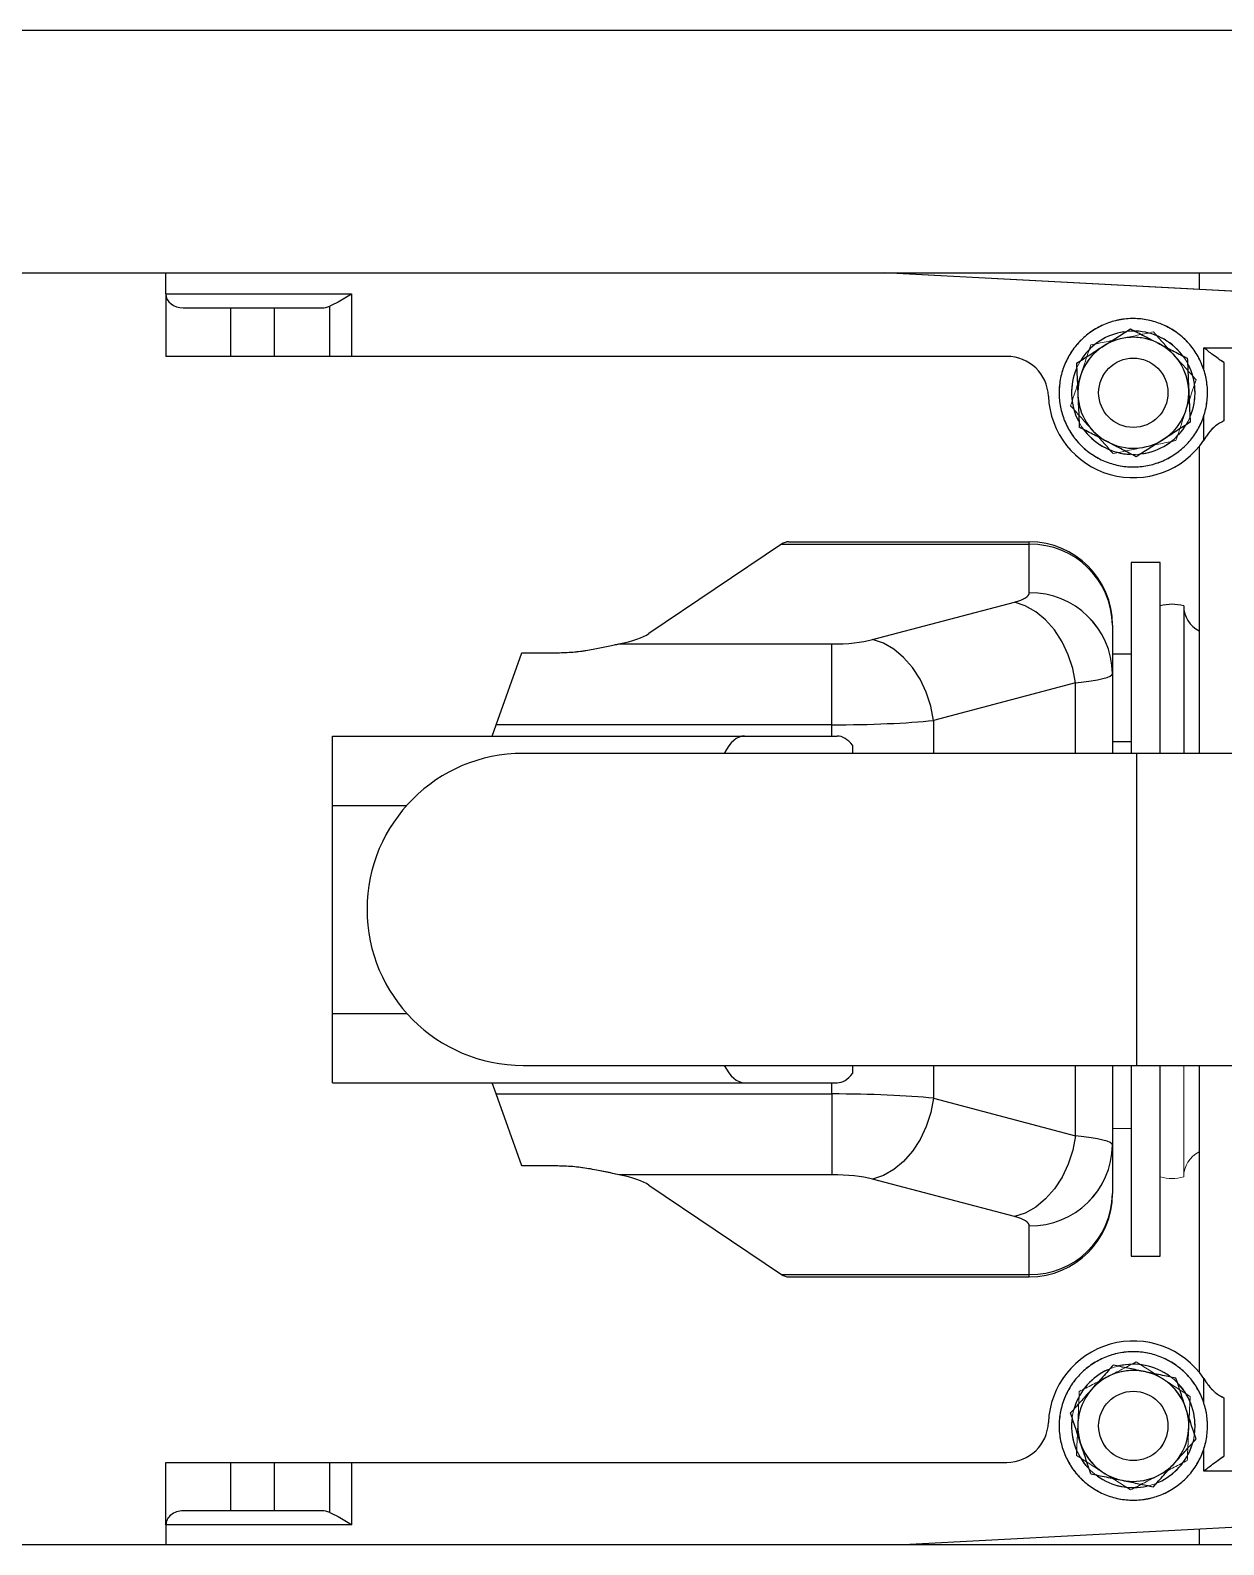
# Model space of a CAD drawing. Header units: inches. Extents: x -1851 to 6314, y -1304 to 4687.
# Drawn here: x 1300.1 to 1307.98, y 2221.32 to 2231.32 of the extents above; entities that cross this region are included whole.
import ezdxf

# ---------------------------------------------------------------- set-up
doc = ezdxf.new("R2010")
doc.units = ezdxf.units.IN
doc.header["$MEASUREMENT"] = 0
doc.layers.add('E-ARRY-TABL', color=9, linetype='Continuous')

# ---------------------------------------------------------------- blocks, each defined once
blk = doc.blocks.new('2.2.1_8 Mid Plan View')
at = {"color": 7, "linetype": 'Continuous', "lineweight": 15}
for p, q in [((-0.30061, -3.73684), (-0.30061, 2.68042)), ((0.30109, 2.68042), (0.30109, -3.73684)), ((0.41592, 2.56559), (0.41592, -3.62201)), ((-0.28572, -0.59238), (-0.30061, -0.87641)), ((0.28572, -0.59238), (0.30109, -0.88558)), ((-0.26575, -0.7344), (-0.26575, -0.60279)), ((0.26575, -0.60279), (0.26575, -0.7344)), ((-0.07382, -0.62663), (-0.07382, -0.76607)), ((0.07382, -0.76607), (0.07382, -0.62663)), ((-0.25867, -0.72494), (-0.23108, -0.72494)), ((0.23108, -0.72494), (0.25867, -0.72494)), ((-0.30061, -0.73654), (-0.29328, -0.73654)), ((-0.2235, -0.73339), (-0.22193, -0.7344)), ((-0.21905, -0.73654), (-0.07382, -0.73654)), ((0.07382, -0.73654), (0.21905, -0.73654)), ((0.22193, -0.7344), (0.2235, -0.73339)), ((0.29328, -0.73654), (0.30109, -0.73654)), ((-0.12655, -0.74387), (-0.07382, -0.74387)), ((-0.07382, -0.75496), (-0.16416, -0.75496)), ((-0.16416, -0.75496), (-0.16416, -0.76871)), ((0.16416, -0.75496), (0.07382, -0.75496)), ((0.16416, -0.76871), (0.16416, -0.75496)), ((-0.07382, -0.76607), (-0.07382, -1.05642)), ((0.07382, -1.05642), (0.07382, -0.76607)), ((-0.16416, -0.76871), (-0.07382, -0.76871)), ((-0.10375, -0.76871), (-0.10375, -0.77755)), ((0.07382, -0.76871), (0.16416, -0.76871)), ((-0.13451, -0.77755), (-0.11152, -0.77755)), ((-0.11152, -0.77755), (-0.07382, -0.77755)), ((0.07382, -0.77755), (0.11152, -0.77755)), ((0.11152, -0.77755), (0.13451, -0.77755)), ((-0.10713, -0.79512), (-0.08939, -0.86225)), ((0.08939, -0.86225), (0.10713, -0.79512)), ((-0.17388, -0.93077), (-0.17388, -0.81692)), ((-0.17274, -0.81692), (-0.17388, -0.81692)), ((-0.17274, -0.9342), (-0.17274, -0.81692)), ((-0.14975, -0.81692), (-0.17274, -0.81692)), ((-0.12762, -0.89107), (-0.14536, -0.82395)), ((0.14536, -0.82395), (0.12762, -0.89107)), ((0.17274, -0.81692), (0.14975, -0.81692)), ((0.17274, -0.9342), (0.17274, -0.81692)), ((0.17388, -0.81692), (0.17274, -0.81692)), ((0.17388, -0.93077), (0.17388, -0.81692)), ((-0.26164, -0.82753), (-0.26164, -1.13761)), ((0.26164, -1.13761), (0.26164, -0.82753)), ((-0.07762, -0.90058), (-0.07382, -0.90058)), ((0.07382, -0.90058), (0.07762, -0.90058)), ((-0.08202, -0.95162), (-0.08202, -0.90787)), ((0.08202, -0.95162), (0.08202, -0.90787)), ((-0.12556, -1.01105), (-0.12556, -0.91029)), ((-0.08733, -0.91029), (-0.12556, -0.91029)), ((-0.08733, -0.91029), (-0.08733, -1.06915)), ((0.08733, -1.06915), (0.08733, -0.91029)), ((0.08733, -0.91029), (0.12556, -0.91029)), ((0.12556, -0.91029), (0.12556, -1.01105)), ((-0.17274, -0.9342), (-0.13046, -0.99686)), ((0.13046, -0.99686), (0.17274, -0.9342)), ((-0.08202, -1.14664), (-0.08202, -0.95162)), ((0.08202, -1.14664), (0.08202, -0.95162)), ((-0.12142, -1.05699), (-0.12142, -1.04001)), ((0.12142, -1.04001), (0.12142, -1.05699)), ((-0.08733, -1.06915), (-0.12142, -1.05699)), ((0.12142, -1.05699), (0.08733, -1.06915)), ((-0.08202, -1.07104), (-0.08733, -1.06915)), ((0.08733, -1.06915), (0.08202, -1.07104)), ((-0.29117, -1.22538), (-0.29117, -1.13761)), ((-0.29117, -1.13761), (-0.26164, -1.13761)), ((-0.26164, -1.13761), (-0.26164, -1.14785)), ((0.26164, -1.13761), (0.29117, -1.13761)), ((0.26164, -1.14785), (0.26164, -1.13761)), ((0.29117, -1.13761), (0.29117, -1.22538)), ((-0.26164, -1.14785), (-0.28532, -1.14785)), ((-0.28461, -1.17412), (-0.28461, -1.15156)), ((-0.26164, -1.14785), (-0.26164, -1.17412)), ((-0.04921, -1.14664), (-0.08202, -1.14664)), ((0.04921, -1.14664), (-0.04921, -1.14664)), ((0.08202, -1.14664), (0.04921, -1.14664)), ((0.28532, -1.14785), (0.26164, -1.14785)), ((0.26164, -1.17412), (0.26164, -1.14785)), ((0.28461, -1.15156), (0.28461, -1.17412)), ((-0.28461, -1.17412), (-0.26164, -1.17412)), ((-0.28461, -1.19462), (-0.28461, -1.17412)), ((-0.26164, -1.17412), (-0.26164, -1.19462)), ((0.26164, -1.17412), (0.28461, -1.17412)), ((0.26164, -1.19462), (0.26164, -1.17412)), ((0.28461, -1.17412), (0.28461, -1.19462)), ((-0.26164, -1.19462), (-0.28461, -1.19462)), ((-0.28461, -1.21718), (-0.28461, -1.19462)), ((-0.26164, -1.19462), (-0.26164, -1.22538)), ((0.28461, -1.19462), (0.26164, -1.19462)), ((0.26164, -1.22538), (0.26164, -1.19462)), ((0.28461, -1.19462), (0.28461, -1.21718)), ((-0.29117, -1.22538), (-0.30061, -1.22538)), ((-0.29117, -1.22538), (-0.26164, -1.22538)), ((0.29117, -1.22538), (0.26164, -1.22538)), ((0.29117, -1.22538), (0.30109, -1.22538))]:
    blk.add_line(p, q, dxfattribs=at)
at = {"color": 8, "linetype": 'Continuous', "lineweight": 15}
for p, q in [((-0.2555, -0.7344), (-0.26575, -0.7344)), ((-0.22193, -0.7344), (-0.23334, -0.7344)), ((0.23334, -0.7344), (0.22193, -0.7344)), ((0.26575, -0.7344), (0.2555, -0.7344)), ((0.07382, -0.76607), (-0.07382, -0.76607)), ((-0.07382, -0.79512), (-0.10713, -0.79512)), ((0.10713, -0.79512), (0.07382, -0.79512)), ((-0.08939, -0.86225), (-0.07382, -0.86225)), ((0.07382, -0.86225), (0.08939, -0.86225)), ((-0.08202, -0.91029), (-0.08733, -0.91029)), ((0.08733, -0.91029), (0.08202, -0.91029)), ((-0.04921, -1.14664), (-0.04921, -1.11144)), ((0.04921, -1.14664), (0.04921, -1.11144))]:
    blk.add_line(p, q, dxfattribs=at)
at = {"color": 7, "linetype": 'Continuous', "lineweight": 15, "flags": 128}
for points in [[(-0.10713, -0.79512), (-0.11391, -0.7964), (-0.12048, -0.79852), (-0.12664, -0.80144), (-0.1322, -0.80504), (-0.13698, -0.80923), (-0.14085, -0.81388), (-0.14367, -0.81883), (-0.14536, -0.82395)], [(0.10713, -0.79512), (0.11391, -0.7964), (0.12048, -0.79852), (0.12664, -0.80144), (0.1322, -0.80504), (0.13698, -0.80923), (0.14085, -0.81388), (0.14367, -0.81883), (0.14536, -0.82395)], [(-0.08939, -0.86225), (-0.09617, -0.86352), (-0.10274, -0.86565), (-0.1089, -0.86856), (-0.11446, -0.87217), (-0.11924, -0.87636), (-0.1231, -0.881), (-0.12592, -0.88596), (-0.12762, -0.89107)], [(0.08939, -0.86225), (0.09617, -0.86352), (0.10274, -0.86565), (0.1089, -0.86856), (0.11446, -0.87217), (0.11924, -0.87636), (0.1231, -0.881), (0.12592, -0.88596), (0.12762, -0.89107)]]:
    blk.add_lwpolyline(points, dxfattribs=at)
at = {"color": 7, "linetype": 'Continuous', "lineweight": 15}
for centre in [(-0.24442, -0.76771), (0.24442, -0.76771)]:
    blk.add_circle(centre, 0.0164, dxfattribs=at)
for centre, radius, start, end in [((-0.24442, -0.76771), 0.0351, 120.68288, 131.93288), ((-0.24442, -0.76771), 0.0351, 109.43288, 120.68288), ((-0.24442, -0.76771), 0.0351, 98.18288, 109.43288), ((-0.24442, -0.76771), 0.0351, 86.93288, 98.18288), ((-0.24442, -0.76771), 0.04019, 272.35528, 55.98004), ((-0.24442, -0.76771), 0.0351, 75.68288, 86.93288), ((-0.24442, -0.76771), 0.0351, 64.43288, 75.68288), ((-0.24442, -0.76771), 0.0351, 53.18288, 64.43288), ((-0.12655, -0.73075), 0.01312, 270, 333.81634), ((0.24442, -0.76771), 0.04019, 124.01996, 267.64472), ((0.24442, -0.76771), 0.0351, 113.90506, 125.15506), ((0.24442, -0.76771), 0.0351, 102.65506, 113.90506), ((0.24442, -0.76771), 0.0351, 91.40506, 102.65506), ((0.24442, -0.76771), 0.0351, 80.15506, 91.40506), ((0.24442, -0.76771), 0.0351, 68.90506, 80.15506), ((0.24442, -0.76771), 0.0351, 57.65506, 68.90506), ((-0.24442, -0.76771), 0.0292, 128.30288, 177.95703), ((-0.24442, -0.76771), 0.0351, 131.93288, 143.18288), ((-0.24442, -0.76771), 0.02625, 92.55788, 152.55788), ((-0.24442, -0.76771), 0.0292, 92.55788, 116.79583), ((-0.24442, -0.76771), 0.0292, 67.40745, 92.55788), ((-0.24442, -0.76771), 0.02625, 32.55788, 92.55788), ((-0.24442, -0.76771), 0.0292, 8.73124, 56.20839), ((-0.24442, -0.76771), 0.0351, 41.93288, 53.18288), ((-0.24442, -0.76771), 0.0351, 30.68288, 41.93288), ((-0.10766, -0.74942), 0.01968, 163.6403, 196.3597), ((0.24442, -0.76771), 0.0351, 136.40506, 147.65506), ((0.24442, -0.76771), 0.02625, 108.28006, 168.28006), ((0.24442, -0.76771), 0.0351, 125.15506, 136.40506), ((0.24442, -0.76771), 0.0292, 108.28006, 132.51802), ((0.24442, -0.76771), 0.0292, 83.12964, 108.28006), ((0.24442, -0.76771), 0.02625, 48.28006, 108.28006), ((0.24442, -0.76771), 0.0292, 24.45342, 71.93058), ((0.24442, -0.76771), 0.0351, 46.40506, 57.65506), ((0.24442, -0.76771), 0.0351, 35.15506, 46.40506), ((-0.24442, -0.76771), 0.0351, 143.18288, 154.43288), ((-0.24442, -0.76771), 0.0351, 19.43288, 30.68288), ((0.24442, -0.76771), 0.0351, 147.65506, 158.90506), ((0.24442, -0.76771), 0.0292, 144.02506, 193.67922), ((0.24442, -0.76771), 0.02625, 348.28006, 48.28006), ((0.24442, -0.76771), 0.0351, 23.90506, 35.15506), ((-0.24442, -0.76771), 0.0351, 165.68288, 176.93288), ((-0.24442, -0.76771), 0.0351, 154.43288, 165.68288), ((-0.24442, -0.76771), 0.02625, 152.55788, 212.55788), ((-0.24442, -0.76771), 0.02625, 332.55788, 32.55788), ((-0.24442, -0.76771), 0.0351, 8.18288, 19.43288), ((0.24442, -0.76771), 0.0351, 158.90506, 170.15506), ((0.24442, -0.76771), 0.0351, 12.65506, 23.90506), ((-0.24442, -0.76771), 0.0351, 176.93288, 188.18288), ((-0.24442, -0.76771), 0.0351, 356.93288, 8.18288), ((0.24442, -0.76771), 0.0351, 170.15506, 181.40506), ((0.24442, -0.76771), 0.02625, 168.28006, 228.28006), ((0.24442, -0.76771), 0.0292, 324.37687, 12.67514), ((0.24442, -0.76771), 0.0351, 1.40506, 12.65506), ((-0.24442, -0.76771), 0.0351, 188.18288, 199.43288), ((-0.24442, -0.76771), 0.0292, 188.9922, 236.0844), ((-0.24442, -0.76771), 0.0292, 308.65468, 356.95295), ((-0.24442, -0.76771), 0.0351, 345.68288, 356.93288), ((0.24442, -0.76771), 0.0351, 181.40506, 192.65506), ((0.24442, -0.76771), 0.02625, 288.28006, 348.28006), ((0.24442, -0.76771), 0.0351, 338.90506, 350.15506), ((0.24442, -0.76771), 0.0351, 350.15506, 1.40506), ((-0.24442, -0.76771), 0.0351, 199.43288, 210.68288), ((-0.24442, -0.76771), 0.02625, 272.55788, 332.55788), ((-0.24442, -0.76771), 0.0351, 334.43288, 345.68288), ((-0.13451, -0.81692), 0.03937, 90, 180), ((-0.13391, -0.81638), 0.03884, 90.88733, 180.79366), ((-0.11092, -0.81638), 0.03884, 90.88733, 180.79366), ((0.11092, -0.81638), 0.03884, 359.20634, 89.11267), ((0.13391, -0.81638), 0.03884, 359.20634, 89.11267), ((0.13451, -0.81692), 0.03937, 0, 90), ((0.24442, -0.76771), 0.0351, 192.65506, 203.90506), ((0.24442, -0.76771), 0.0292, 204.71439, 251.80658), ((0.24442, -0.76771), 0.0351, 327.65506, 338.90506), ((-0.24442, -0.76771), 0.0351, 210.68288, 221.93288), ((-0.24442, -0.76771), 0.02625, 212.55788, 272.55788), ((-0.24442, -0.76771), 0.0351, 323.18288, 334.43288), ((0.24442, -0.76771), 0.0351, 203.90506, 215.15506), ((0.24442, -0.76771), 0.0351, 215.15506, 226.40506), ((0.24442, -0.76771), 0.02625, 228.28006, 288.28006), ((0.24442, -0.76771), 0.0351, 316.40506, 327.65506), ((-0.24442, -0.76771), 0.0351, 221.93288, 233.18288), ((-0.24442, -0.76771), 0.0292, 246.87351, 297.22169), ((-0.24442, -0.76771), 0.0351, 300.68288, 311.93288), ((-0.24442, -0.76771), 0.0351, 311.93288, 323.18288), ((0.24442, -0.76771), 0.0351, 226.40506, 237.65506), ((0.24442, -0.76771), 0.0292, 262.59569, 312.94388), ((0.24442, -0.76771), 0.0351, 305.15506, 316.40506), ((-0.24442, -0.76771), 0.0351, 233.18288, 244.43288), ((-0.24442, -0.76771), 0.0351, 244.43288, 255.68288), ((-0.24442, -0.76771), 0.0351, 255.68288, 266.93288), ((-0.24442, -0.76771), 0.0351, 266.93288, 278.18288), ((-0.24442, -0.76771), 0.0351, 278.18288, 289.43288), ((-0.24442, -0.76771), 0.0351, 289.43288, 300.68288), ((0.24442, -0.76771), 0.0351, 237.65506, 248.90506), ((0.24442, -0.76771), 0.0351, 248.90506, 260.15506), ((0.24442, -0.76771), 0.0351, 260.15506, 271.40506), ((0.24442, -0.76771), 0.0351, 271.40506, 282.65506), ((0.24442, -0.76771), 0.0351, 282.65506, 293.90506), ((0.24442, -0.76771), 0.0351, 293.90506, 305.15506), ((-0.24196, -0.82753), 0.01968, 92.35528, 180), ((0.24196, -0.82753), 0.01968, 0, 87.64472), ((0, -1.05642), 0.07382, 180, 0)]:
    blk.add_arc(centre, radius, start, end, dxfattribs=at)
for centre, major_axis, ratio, start_param, end_param in [((-0.11152, -0.84317), (0, 0.06562), 0.09834, 5.533966, 6.283185), ((0.11152, -0.84317), (0, 0.06562), 0.09834, 0, 0.749219), ((-0.14975, -0.84317), (0, 0.02625), 0.24585, 5.533966, 6.283185), ((0.14975, -0.84317), (0, 0.02625), 0.24585, 0, 0.749219), ((-0.09378, -0.91029), (0, 0.06562), 0.09834, 4.712389, 5.533966), ((0.09378, -0.91029), (0, 0.06562), 0.09834, 0.749219, 1.570796), ((-0.13201, -0.91029), (0, 0.02625), 0.24585, 4.712389, 5.533966), ((0.13201, -0.91029), (0, 0.02625), 0.24585, 0.749219, 1.570796), ((-0.04921, -0.90787), (0.03281, 0), 0.444444, 2.617994, 3.141593), ((0.04921, -0.90787), (0.03281, 0), 0.444444, 0, 0.523599), ((-0.13451, -0.93077), (0.03937, 0), 0.364309, 3.141593, 3.382662), ((0.13451, -0.93077), (0.03937, 0), 0.364309, 6.042116, 6.283185), ((-0.04921, -0.95162), (0.03281, 0), 0.444444, 3.141593, 3.864327), ((0.04921, -0.95162), (0.03281, 0), 0.444444, 5.560451, 6.283185), ((-0.13432, -1.04001), (0, 0.04593), 0.24585, 5.394785, 5.93382), ((0.13432, -1.04001), (0, 0.04593), 0.24585, 0.349365, 0.8884), ((-0.29117, -1.15156), (0, 0.0082), 0.8, 4.712389, 5.181588), ((0.29117, -1.15156), (0, 0.0082), 0.8, 1.101597, 1.570796), ((-0.29117, -1.21718), (0, 0.0082), 0.8, 3.141593, 4.712389), ((0.29117, -1.21718), (0, 0.0082), 0.8, 1.570796, 3.141593)]:
    blk.add_ellipse(centre, major_axis=major_axis, ratio=ratio, start_param=start_param, end_param=end_param, dxfattribs=at)
for points, knots in [([(-0.25867, -0.72494), (-0.25992, -0.72668), (-0.2621, -0.72972), (-0.26465, -0.73299), (-0.26574, -0.73438), (-0.26575, -0.7344)], [0, 0, 0, 0, 0.567676, 0.996223, 1, 1, 1, 1]), ([(-0.23108, -0.72494), (-0.23037, -0.72623), (-0.22896, -0.72881), (-0.22608, -0.7317), (-0.22411, -0.73299), (-0.2235, -0.73339)], [0, 0, 0, 0, 0.40927, 0.81718, 1, 1, 1, 1]), ([(0.2235, -0.73339), (0.22497, -0.73233), (0.22791, -0.73019), (0.23011, -0.72691), (0.23093, -0.72523), (0.23108, -0.72494)], [0, 0, 0, 0, 0.451634, 0.905839, 1, 1, 1, 1]), ([(0.26575, -0.7344), (0.26574, -0.73438), (0.26465, -0.73299), (0.2621, -0.72972), (0.25992, -0.72668), (0.25867, -0.72494)], [0, 0, 0, 0, 0.003777, 0.432324, 1, 1, 1, 1]), ([(-0.26771, -0.75561), (-0.26755, -0.75529), (-0.26629, -0.75288), (-0.26393, -0.74833), (-0.2618, -0.74423), (-0.26073, -0.74216)], [0, 0, 0, 0, 0.070086, 0.530782, 1, 1, 1, 1]), ([(-0.26073, -0.74216), (-0.25946, -0.74211), (-0.25452, -0.74189), (-0.2494, -0.74166), (-0.24559, -0.74149)], [0, 0, 0, 0, 0.257551, 1, 1, 1, 1]), ([(-0.24559, -0.74149), (-0.24421, -0.74143), (-0.23909, -0.7412), (-0.2341, -0.74097), (-0.23045, -0.74081)], [0, 0, 0, 0, 0.268634, 1, 1, 1, 1]), ([(-0.23045, -0.74081), (-0.22913, -0.74289), (-0.22646, -0.74707), (-0.22369, -0.7514), (-0.2223, -0.75358)], [0, 0, 0, 0, 0.495458, 1, 1, 1, 1]), ([(0.23619, -0.74279), (0.23488, -0.74322), (0.23001, -0.74483), (0.22527, -0.74639), (0.2218, -0.74754)], [0, 0, 0, 0, 0.268634, 1, 1, 1, 1]), ([(0.25058, -0.73803), (0.24937, -0.73843), (0.24468, -0.73998), (0.23981, -0.74159), (0.23619, -0.74279)], [0, 0, 0, 0, 0.257551, 1, 1, 1, 1]), ([(0.26189, -0.74812), (0.26162, -0.74788), (0.25959, -0.74607), (0.25576, -0.74266), (0.25231, -0.73958), (0.25058, -0.73803)], [0, 0, 0, 0, 0.070086, 0.530782, 1, 1, 1, 1]), ([(0.2218, -0.74754), (0.2213, -0.74995), (0.22029, -0.75481), (0.21925, -0.75984), (0.21872, -0.76238)], [0, 0, 0, 0, 0.495458, 1, 1, 1, 1]), ([(0.2732, -0.7582), (0.27136, -0.75656), (0.26765, -0.75326), (0.26382, -0.74984), (0.26189, -0.74812)], [0, 0, 0, 0, 0.495458, 1, 1, 1, 1]), ([(-0.2747, -0.76906), (-0.27356, -0.76688), (-0.27127, -0.76247), (-0.26891, -0.75791), (-0.26771, -0.75561)], [0, 0, 0, 0, 0.495458, 1, 1, 1, 1]), ([(-0.2223, -0.75358), (-0.2221, -0.75389), (-0.22064, -0.75618), (-0.21788, -0.7605), (-0.2154, -0.76439), (-0.21414, -0.76636)], [0, 0, 0, 0, 0.070086, 0.530782, 1, 1, 1, 1]), ([(0.27012, -0.77304), (0.27019, -0.77269), (0.27074, -0.77002), (0.27179, -0.765), (0.27272, -0.76048), (0.2732, -0.7582)], [0, 0, 0, 0, 0.070086, 0.530782, 1, 1, 1, 1]), ([(-0.21414, -0.76636), (-0.21528, -0.76854), (-0.21757, -0.77295), (-0.21993, -0.7775), (-0.22113, -0.7798)], [0, 0, 0, 0, 0.495458, 1, 1, 1, 1]), ([(0.21872, -0.76238), (0.21865, -0.76273), (0.2181, -0.76539), (0.21705, -0.77041), (0.21612, -0.77493), (0.21564, -0.77721)], [0, 0, 0, 0, 0.070086, 0.530782, 1, 1, 1, 1]), ([(-0.26654, -0.78183), (-0.26673, -0.78153), (-0.2682, -0.77924), (-0.27096, -0.77491), (-0.27344, -0.77102), (-0.2747, -0.76906)], [0, 0, 0, 0, 0.070086, 0.530782, 1, 1, 1, 1]), ([(0.26704, -0.78788), (0.26754, -0.78547), (0.26855, -0.7806), (0.26959, -0.77558), (0.27012, -0.77304)], [0, 0, 0, 0, 0.495458, 1, 1, 1, 1]), ([(-0.22113, -0.7798), (-0.22129, -0.78012), (-0.22255, -0.78254), (-0.22491, -0.78709), (-0.22704, -0.79118), (-0.22811, -0.79325)], [0, 0, 0, 0, 0.070086, 0.530782, 1, 1, 1, 1]), ([(0.21564, -0.77721), (0.21748, -0.77885), (0.22119, -0.78216), (0.22502, -0.78557), (0.22695, -0.7873)], [0, 0, 0, 0, 0.495458, 1, 1, 1, 1]), ([(-0.25839, -0.7946), (-0.25971, -0.79253), (-0.26238, -0.78834), (-0.26515, -0.78402), (-0.26654, -0.78183)], [0, 0, 0, 0, 0.495458, 1, 1, 1, 1]), ([(0.22695, -0.7873), (0.22722, -0.78754), (0.22925, -0.78935), (0.23308, -0.79276), (0.23653, -0.79583), (0.23826, -0.79738)], [0, 0, 0, 0, 0.070086, 0.530782, 1, 1, 1, 1]), ([(0.26704, -0.78788), (0.26583, -0.78828), (0.26114, -0.78983), (0.25627, -0.79143), (0.25265, -0.79263)], [0, 0, 0, 0, 0.257551, 1, 1, 1, 1]), ([(-0.25839, -0.7946), (-0.25712, -0.79455), (-0.25218, -0.79433), (-0.24705, -0.7941), (-0.24325, -0.79393)], [0, 0, 0, 0, 0.257551, 1, 1, 1, 1]), ([(-0.24325, -0.79393), (-0.24187, -0.79387), (-0.23675, -0.79364), (-0.23176, -0.79342), (-0.22811, -0.79325)], [0, 0, 0, 0, 0.268634, 1, 1, 1, 1]), ([(0.25265, -0.79263), (0.25134, -0.79306), (0.24647, -0.79467), (0.24173, -0.79624), (0.23826, -0.79738)], [0, 0, 0, 0, 0.268634, 1, 1, 1, 1]), ([(-0.12142, -1.04001), (-0.12149, -1.03763), (-0.12161, -1.03279), (-0.12257, -1.0258), (-0.12382, -1.01917), (-0.12489, -1.01434), (-0.12542, -1.01175), (-0.12556, -1.01105)], [0, 0, 0, 0, 0.225619, 0.458408, 0.683808, 0.914596, 1, 1, 1, 1]), ([(0.12556, -1.01105), (0.12512, -1.01311), (0.12424, -1.01728), (0.12279, -1.02436), (0.12171, -1.03197), (0.12142, -1.03728), (0.12142, -1.03998), (0.12142, -1.04001)], [0, 0, 0, 0, 0.245342, 0.49764, 0.743058, 0.997175, 1, 1, 1, 1]), ([(-0.29117, -1.13761), (-0.29116, -1.13762), (-0.28984, -1.13971), (-0.2875, -1.14331), (-0.28595, -1.14654), (-0.28532, -1.14785)], [0, 0, 0, 0, 0.003713, 0.594805, 1, 1, 1, 1]), ([(0.28532, -1.14785), (0.28595, -1.14654), (0.2875, -1.14331), (0.28984, -1.13971), (0.29116, -1.13762), (0.29117, -1.13761)], [0, 0, 0, 0, 0.405195, 0.996287, 1, 1, 1, 1])]:
    blk.add_open_spline(points, degree=3, knots=knots, dxfattribs=at)

msp = doc.modelspace()

# ---------------------------------------------------------------- linework, layer by layer
at = {"layer": 'E-ARRY-TABL'}
for p, q in [((1267.55665, 2231.3213), (1353.89208, 2231.3213)), ((1265.95445, 2229.71911), (1355.49428, 2229.71911)), ((1300.99675, 2229.58071), (1300.99675, 2229.71911)), ((1309.82899, 2229.50471), (1305.73793, 2229.71911)), ((1307.81753, 2229.71911), (1307.81753, 2229.61012)), ((1300.99675, 2229.58071), (1300.99675, 2229.16872)), ((1300.99675, 2229.58071), (1302.22147, 2229.58071)), ((1301.1112, 2229.48916), (1301.42598, 2229.48916)), ((1301.42598, 2229.16872), (1301.42598, 2229.48916)), ((1301.42598, 2229.48916), (1301.71195, 2229.48916)), ((1301.71195, 2229.48916), (1301.71195, 2229.16872)), ((1301.71195, 2229.48916), (1302.02674, 2229.48916)), ((1302.07848, 2229.16872), (1302.07848, 2229.49905)), ((1302.22147, 2229.58071), (1302.22147, 2229.16872)), ((1307.84743, 2229.22594), (1309.68376, 2229.22594)), ((1307.84743, 2229.08295), (1307.84743, 2229.22594)), ((1301.42598, 2229.16872), (1300.99675, 2229.16872)), ((1301.71195, 2229.16872), (1301.42598, 2229.16872)), ((1302.07848, 2229.16872), (1301.71195, 2229.16872)), ((1302.22147, 2229.16872), (1302.07848, 2229.16872)), ((1306.54792, 2229.16872), (1302.22147, 2229.16872)), ((1307.97937, 2229.12723), (1307.97937, 2228.74219)), ((1307.84743, 2228.61465), (1307.84743, 2228.77383)), ((1307.86145, 2228.63648), (1307.84743, 2228.61465)), ((1307.81753, 2228.57436), (1307.81753, 2226.54798)), ((1305.05965, 2227.9283), (1304.18532, 2227.33827)), ((1305.05965, 2227.9283), (1306.69599, 2227.9283)), ((1305.10742, 2227.94418), (1306.69599, 2227.94418)), ((1306.69599, 2227.9283), (1306.69599, 2227.94418)), ((1306.69599, 2227.60751), (1306.69599, 2227.9283)), ((1307.36868, 2227.80859), (1307.36868, 2226.54798)), ((1307.56049, 2227.80859), (1307.36868, 2227.80859)), ((1307.56049, 2226.54798), (1307.56049, 2227.80859)), ((1305.66134, 2227.29864), (1306.59793, 2227.54619)), ((1307.71522, 2227.52075), (1307.71522, 2227.35327)), ((1307.24531, 2227.39486), (1307.24531, 2227.07407)), ((1307.71522, 2227.35327), (1307.71522, 2226.54798)), ((1303.17661, 2226.73648), (1303.34627, 2227.21221)), ((1303.34627, 2227.21221), (1303.58315, 2227.21221)), ((1303.98733, 2227.26992), (1305.39319, 2227.26992)), ((1305.39319, 2226.73648), (1305.39319, 2227.26992)), ((1307.36868, 2227.2026), (1307.24531, 2227.2026)), ((1307.00015, 2227.01275), (1306.06357, 2226.7652)), ((1307.00015, 2226.54798), (1307.00015, 2227.01275)), ((1307.24531, 2227.07407), (1307.24531, 2226.54798)), ((1303.1502, 2226.66243), (1303.17661, 2226.73648)), ((1305.39319, 2226.73648), (1303.17661, 2226.73648)), ((1305.39319, 2226.66243), (1305.39319, 2226.73648)), ((1306.06357, 2226.7652), (1306.06357, 2226.54798)), ((1302.0954, 2226.20466), (1302.0954, 2226.66243)), ((1302.0954, 2226.66243), (1304.81659, 2226.66243)), ((1304.81659, 2226.66243), (1305.42695, 2226.66243)), ((1305.52868, 2226.6011), (1305.52868, 2226.54798)), ((1307.24531, 2226.62581), (1307.36868, 2226.62581)), ((1307.40553, 2226.54798), (1303.35427, 2226.54798)), ((1309.35106, 2226.54798), (1307.40553, 2226.54798)), ((1307.40553, 2224.48802), (1307.40553, 2226.54798)), ((1302.0954, 2224.83135), (1302.0954, 2226.20466)), ((1302.0954, 2226.20466), (1302.58656, 2226.20466)), ((1302.0954, 2224.37358), (1302.0954, 2224.83135)), ((1302.0954, 2224.83135), (1302.58656, 2224.83135)), ((1303.35427, 2224.48802), (1307.40553, 2224.48802)), ((1305.52868, 2224.48802), (1305.52868, 2224.43491)), ((1306.06357, 2224.48802), (1306.06357, 2224.27081)), ((1307.00015, 2224.02325), (1307.00015, 2224.48802)), ((1307.24531, 2224.48802), (1307.24531, 2223.96193)), ((1307.36868, 2224.48802), (1307.36868, 2223.22741)), ((1307.40553, 2224.48802), (1309.35106, 2224.48802)), ((1307.56049, 2223.22741), (1307.56049, 2224.48802)), ((1307.81753, 2224.48802), (1307.81753, 2222.46165)), ((1302.0954, 2224.37358), (1304.81659, 2224.37358)), ((1303.17661, 2224.29952), (1303.1502, 2224.37358)), ((1303.17661, 2224.29952), (1305.39319, 2224.29952)), ((1303.34627, 2223.82379), (1303.17661, 2224.29952)), ((1304.81659, 2224.37358), (1305.42695, 2224.37358)), ((1305.39319, 2224.29952), (1305.39319, 2224.37358)), ((1305.39319, 2224.29952), (1305.39319, 2223.76608)), ((1306.06357, 2224.27081), (1307.00015, 2224.02325)), ((1307.24531, 2223.96193), (1307.24531, 2223.64114)), ((1303.58315, 2223.82379), (1303.34627, 2223.82379)), ((1305.39319, 2223.76608), (1303.98733, 2223.76608)), ((1304.18532, 2223.69774), (1305.05965, 2223.10771)), ((1306.59793, 2223.48981), (1305.66134, 2223.73737)), ((1306.69599, 2223.10771), (1306.69599, 2223.42849)), ((1307.36868, 2223.22741), (1307.56049, 2223.22741)), ((1305.05965, 2223.10771), (1306.69599, 2223.10771)), ((1305.10742, 2223.09182), (1306.69599, 2223.09182)), ((1306.69599, 2223.09182), (1306.69599, 2223.10771)), ((1307.84743, 2222.42135), (1307.86145, 2222.39952)), ((1307.84743, 2222.26218), (1307.84743, 2222.42135)), ((1307.97937, 2222.29381), (1307.97937, 2221.90877)), ((1307.84743, 2221.81006), (1307.84743, 2221.95305)), ((1300.99675, 2221.45529), (1300.99675, 2221.86729)), ((1300.99675, 2221.86729), (1301.42598, 2221.86729)), ((1301.42598, 2221.54685), (1301.42598, 2221.86729)), ((1301.42598, 2221.86729), (1301.71195, 2221.86729)), ((1301.71195, 2221.86729), (1301.71195, 2221.54685)), ((1301.71195, 2221.86729), (1302.07848, 2221.86729)), ((1302.07848, 2221.53695), (1302.07848, 2221.86729)), ((1302.07848, 2221.86729), (1302.22147, 2221.86729)), ((1302.22147, 2221.86729), (1302.22147, 2221.45529)), ((1302.22147, 2221.86729), (1306.54792, 2221.86729)), ((1309.68376, 2221.81006), (1307.84743, 2221.81006)), ((1301.42598, 2221.54685), (1301.1112, 2221.54685)), ((1301.71195, 2221.54685), (1301.42598, 2221.54685)), ((1302.02674, 2221.54685), (1301.71195, 2221.54685)), ((1309.82899, 2221.5313), (1305.866, 2221.32361)), ((1302.22147, 2221.45529), (1300.99675, 2221.45529)), ((1300.99675, 2221.45529), (1300.99675, 2221.32361)), ((1307.81753, 2221.42588), (1307.81753, 2221.32361)), ((1355.49428, 2221.32361), (1265.95445, 2221.32361))]:
    msp.add_line(p, q, dxfattribs=at)
for points in [[(1307.00015, 2227.01275), (1306.98234, 2227.10738), (1306.95266, 2227.19908), (1306.91203, 2227.28503), (1306.8617, 2227.36258), (1306.80323, 2227.42933), (1306.73842, 2227.48321), (1306.66928, 2227.52257), (1306.59793, 2227.54619)], [(1306.06357, 2226.7652), (1306.04576, 2226.85982), (1306.01608, 2226.95153), (1305.97545, 2227.03748), (1305.92512, 2227.11503), (1305.86665, 2227.18177), (1305.80184, 2227.23566), (1305.73269, 2227.27502), (1305.66134, 2227.29864)], [(1306.06357, 2224.27081), (1306.04576, 2224.17618), (1306.01608, 2224.08447), (1305.97545, 2223.99852), (1305.92512, 2223.92098), (1305.86665, 2223.85423), (1305.80184, 2223.80035), (1305.73269, 2223.76099), (1305.66134, 2223.73737)], [(1307.00015, 2224.02325), (1306.98234, 2223.92863), (1306.95266, 2223.83692), (1306.91203, 2223.75097), (1306.8617, 2223.67342), (1306.80323, 2223.60668), (1306.73842, 2223.55279), (1306.66928, 2223.51343), (1306.59793, 2223.48981)]]:
    msp.add_lwpolyline(points, dxfattribs=at)
for centre in [(1307.38265, 2228.92839), (1307.38265, 2222.10762)]:
    msp.add_circle(centre, 0.22889, dxfattribs=at)
for centre, radius, start, end in [((1307.38265, 2228.92839), 0.48981, 109.432875, 120.682875), ((1307.38265, 2228.92839), 0.48981, 98.182875, 109.432875), ((1307.38265, 2228.92839), 0.48981, 86.932875, 98.182875), ((1307.38265, 2228.92839), 0.48981, 75.682875, 86.932875), ((1307.38265, 2228.92839), 0.48981, 64.432875, 75.682875), ((1307.38265, 2228.92839), 0.48981, 131.932875, 143.182875), ((1307.38265, 2228.92839), 0.40742, 98.992204, 146.0844), ((1307.38265, 2228.92839), 0.48981, 120.682875, 131.932875), ((1307.38265, 2228.92839), 0.36622, 62.557875, 122.557875), ((1307.38265, 2228.92839), 0.40742, 38.302878, 87.957031), ((1307.38265, 2228.92839), 0.48981, 53.182875, 64.432875), ((1307.38265, 2228.92839), 0.48981, 41.932875, 53.182875), ((1307.38265, 2228.92839), 0.48981, 143.182875, 154.432875), ((1307.38265, 2228.92839), 0.36622, 122.557875, 182.557875), ((1307.38265, 2228.92839), 0.36622, 2.557875, 62.557875), ((1307.38265, 2228.92839), 0.48981, 30.682875, 41.932875), ((1306.54792, 2228.89406), 0.27466, 2.355284, 90), ((1307.38265, 2228.92839), 0.48981, 154.432875, 165.682875), ((1307.38265, 2228.92839), 0.40742, 156.873506, 207.221695), ((1307.38265, 2228.92839), 0.40742, 2.557875, 26.795834), ((1307.38265, 2228.92839), 0.48981, 19.432875, 30.682875), ((1307.38265, 2228.92839), 0.48981, 8.182875, 19.432875), ((1307.38265, 2228.92839), 0.48981, 165.682875, 176.932875), ((1307.38265, 2228.92839), 0.48981, 356.932875, 8.182875), ((1307.38265, 2228.92839), 0.56077, 182.355284, 325.980041), ((1307.38265, 2228.92839), 0.48981, 176.932875, 188.182875), ((1307.38265, 2228.92839), 0.36622, 182.557875, 242.557875), ((1307.38265, 2228.92839), 0.36622, 302.557875, 2.557875), ((1307.38265, 2228.92839), 0.40742, 337.407452, 2.557875), ((1307.38265, 2228.92839), 0.48981, 345.682875, 356.932875), ((1307.38265, 2228.92839), 0.48981, 188.182875, 199.432875), ((1307.38265, 2228.92839), 0.48981, 334.432875, 345.682875), ((1307.38265, 2228.92839), 0.48981, 199.432875, 210.682875), ((1307.38265, 2228.92839), 0.40742, 278.731235, 326.208391), ((1307.38265, 2228.92839), 0.48981, 323.182875, 334.432875), ((1307.38265, 2228.92839), 0.48981, 210.682875, 221.932875), ((1307.38265, 2228.92839), 0.48981, 221.932875, 233.182875), ((1307.38265, 2228.92839), 0.40742, 218.654681, 266.952955), ((1307.38265, 2228.92839), 0.36622, 242.557875, 302.557875), ((1307.38265, 2228.92839), 0.48981, 311.932875, 323.182875), ((1307.38265, 2228.92839), 0.48981, 233.182875, 244.432875), ((1307.38265, 2228.92839), 0.48981, 289.432875, 300.682875), ((1307.38265, 2228.92839), 0.48981, 300.682875, 311.932875), ((1307.38265, 2228.92839), 0.48981, 244.432875, 255.682875), ((1307.38265, 2228.92839), 0.48981, 255.682875, 266.932875), ((1307.38265, 2228.92839), 0.48981, 266.932875, 278.182875), ((1307.38265, 2228.92839), 0.48981, 278.182875, 289.432875), ((1306.69599, 2227.39486), 0.54932, 0, 90), ((1306.7035, 2227.38647), 0.54188, 0.887333, 90.793658), ((1306.7035, 2227.06568), 0.54188, 0.887333, 90.793658), ((1307.63785, 2227.2572), 0.27466, 73.640298, 106.359702), ((1307.89832, 2227.52075), 0.18311, 180, 243.816337), ((1303.35427, 2225.518), 1.02998, 90, 270), ((1306.7035, 2223.97032), 0.54188, 269.206342, 359.112667), ((1306.7035, 2223.64954), 0.54188, 269.206342, 359.112667), ((1306.69599, 2223.64114), 0.54932, 270, 0), ((1307.38265, 2222.10762), 0.56077, 34.019959, 177.644716), ((1307.38265, 2222.10762), 0.48981, 91.40506, 102.65506), ((1307.38265, 2222.10762), 0.48981, 80.15506, 91.40506), ((1307.38265, 2222.10762), 0.48981, 68.90506, 80.15506), ((1307.38265, 2222.10762), 0.48981, 125.15506, 136.40506), ((1307.38265, 2222.10762), 0.48981, 113.90506, 125.15506), ((1307.38265, 2222.10762), 0.48981, 102.65506, 113.90506), ((1307.38265, 2222.10762), 0.40742, 54.025063, 103.679216), ((1307.38265, 2222.10762), 0.48981, 57.65506, 68.90506), ((1307.38265, 2222.10762), 0.48981, 46.40506, 57.65506), ((1307.38265, 2222.10762), 0.48981, 136.40506, 147.65506), ((1307.38265, 2222.10762), 0.40742, 114.714388, 161.806585), ((1307.38265, 2222.10762), 0.36622, 78.28006, 138.28006), ((1307.38265, 2222.10762), 0.36622, 18.28006, 78.28006), ((1307.38265, 2222.10762), 0.48981, 35.15506, 46.40506), ((1307.38265, 2222.10762), 0.48981, 23.90506, 35.15506), ((1307.38265, 2222.10762), 0.48981, 147.65506, 158.90506), ((1307.38265, 2222.10762), 0.36622, 138.28006, 198.28006), ((1307.38265, 2222.10762), 0.40742, 18.28006, 42.518019), ((1307.38265, 2222.10762), 0.48981, 12.65506, 23.90506), ((1307.38265, 2222.10762), 0.48981, 170.15506, 181.40506), ((1307.38265, 2222.10762), 0.48981, 158.90506, 170.15506), ((1307.38265, 2222.10762), 0.36622, 318.28006, 18.28006), ((1307.38265, 2222.10762), 0.40742, 353.129637, 18.28006), ((1307.38265, 2222.10762), 0.48981, 1.40506, 12.65506), ((1306.54792, 2222.14195), 0.27466, 270, 357.644716), ((1307.38265, 2222.10762), 0.48981, 181.40506, 192.65506), ((1307.38265, 2222.10762), 0.40742, 172.595691, 222.943879), ((1307.38265, 2222.10762), 0.48981, 350.15506, 1.40506), ((1307.38265, 2222.10762), 0.48981, 192.65506, 203.90506), ((1307.38265, 2222.10762), 0.36622, 198.28006, 258.28006), ((1307.38265, 2222.10762), 0.48981, 338.90506, 350.15506), ((1307.38265, 2222.10762), 0.48981, 203.90506, 215.15506), ((1307.38265, 2222.10762), 0.40742, 294.45342, 341.930576), ((1307.38265, 2222.10762), 0.48981, 327.65506, 338.90506), ((1307.38265, 2222.10762), 0.48981, 215.15506, 226.40506), ((1307.38265, 2222.10762), 0.36622, 258.28006, 318.28006), ((1307.38265, 2222.10762), 0.48981, 316.40506, 327.65506), ((1307.38265, 2222.10762), 0.48981, 226.40506, 237.65506), ((1307.38265, 2222.10762), 0.48981, 237.65506, 248.90506), ((1307.38265, 2222.10762), 0.40742, 234.376865, 282.67514), ((1307.38265, 2222.10762), 0.48981, 293.90506, 305.15506), ((1307.38265, 2222.10762), 0.48981, 305.15506, 316.40506), ((1307.38265, 2222.10762), 0.48981, 248.90506, 260.15506), ((1307.38265, 2222.10762), 0.48981, 260.15506, 271.40506), ((1307.38265, 2222.10762), 0.48981, 271.40506, 282.65506), ((1307.38265, 2222.10762), 0.48981, 282.65506, 293.90506)]:
    msp.add_arc(centre, radius, start, end, dxfattribs=at)
for centre, major_axis, ratio, start_param, end_param in [((1301.1112, 2229.58071), (0.11444, 0), 0.8, 3.1415927, 4.712389), ((1302.02674, 2229.58071), (0.11444, 0), 0.8, 4.712389, 5.181588), ((1305.10742, 2227.39486), (0, -0.54932), 0.364309, 3.1415927, 3.3826618), ((1306.32977, 2227.60751), (0.36622, 0), 0.2458501, 5.5339663, 6.2831853), ((1303.58315, 2227.3922), (0.64088, 0), 0.2458501, 5.3947853, 5.9338203), ((1305.39319, 2227.35996), (0.36622, 0), 0.2458501, 4.712389, 5.5339663), ((1306.32977, 2227.07407), (0.91554, 0), 0.0983401, 5.5339663, 6.2831853), ((1305.39319, 2226.82652), (0.91554, 0), 0.0983401, 4.712389, 5.5339663), ((1304.81659, 2226.20466), (0, -0.45777), 0.4444444, 3.1415927, 3.8643269), ((1305.42695, 2226.20466), (0, -0.45777), 0.4444444, 2.6179939, 3.1415927), ((1304.81659, 2224.83135), (0, -0.45777), 0.4444444, 5.5604511, 6.2831853), ((1305.42695, 2224.83135), (0, -0.45777), 0.4444444, 0, 0.5235988), ((1305.39319, 2224.20949), (0.91554, 0), 0.0983401, 0.749219, 1.5707963), ((1306.32977, 2223.96193), (0.91554, 0), 0.0983401, 0, 0.749219), ((1303.58315, 2223.6438), (0.64088, 0), 0.2458501, 0.349365, 0.8884), ((1305.39319, 2223.67605), (0.36622, 0), 0.2458501, 0.749219, 1.5707963), ((1306.32977, 2223.42849), (0.36622, 0), 0.2458501, 0, 0.749219), ((1305.10742, 2223.64114), (0, -0.54932), 0.364309, 6.0421162, 6.2831853), ((1301.1112, 2221.45529), (0.11444, 0), 0.8, 1.5707963, 3.1415927), ((1302.02674, 2221.45529), (0.11444, 0), 0.8, 1.1015973, 1.5707963)]:
    msp.add_ellipse(centre, major_axis=major_axis, ratio=ratio, start_param=start_param, end_param=end_param, dxfattribs=at)
for points, knots in [([(1302.22147, 2229.58071), (1302.22128, 2229.5806), (1302.19207, 2229.56212), (1302.1419, 2229.52945), (1302.09682, 2229.50784), (1302.07848, 2229.49905)], [0, 0, 0, 0, 0.0037126, 0.594805, 1, 1, 1, 1]), ([(1307.18557, 2229.23705), (1307.18979, 2229.23975), (1307.22178, 2229.26018), (1307.28209, 2229.29868), (1307.33638, 2229.33335), (1307.36377, 2229.35084)], [0, 0, 0, 0, 0.0700858, 0.5307822, 1, 1, 1, 1]), ([(1307.36377, 2229.35084), (1307.39425, 2229.33501), (1307.45575, 2229.30307), (1307.51934, 2229.27006), (1307.55142, 2229.2534)], [0, 0, 0, 0, 0.495458, 1, 1, 1, 1]), ([(1307.00736, 2229.12327), (1307.0363, 2229.14175), (1307.09471, 2229.17905), (1307.1551, 2229.2176), (1307.18557, 2229.23705)], [0, 0, 0, 0, 0.495458, 1, 1, 1, 1]), ([(1307.55142, 2229.2534), (1307.55586, 2229.25109), (1307.58955, 2229.2336), (1307.65305, 2229.20062), (1307.71022, 2229.17094), (1307.73906, 2229.15596)], [0, 0, 0, 0, 0.0700858, 0.5307822, 1, 1, 1, 1]), ([(1307.97937, 2229.12723), (1307.95518, 2229.1446), (1307.91273, 2229.17508), (1307.86713, 2229.21068), (1307.8476, 2229.22581), (1307.84743, 2229.22594)], [0, 0, 0, 0, 0.5676763, 0.9962232, 1, 1, 1, 1]), ([(1307.00736, 2229.12327), (1307.00815, 2229.10554), (1307.01123, 2229.03669), (1307.01442, 2228.96515), (1307.01679, 2228.91205)], [0, 0, 0, 0, 0.2575513, 1, 1, 1, 1]), ([(1307.73906, 2229.15596), (1307.73985, 2229.13822), (1307.74293, 2229.06937), (1307.74612, 2228.99784), (1307.7485, 2228.94473)], [0, 0, 0, 0, 0.2575513, 1, 1, 1, 1]), ([(1307.01679, 2228.91205), (1307.01765, 2228.89284), (1307.02085, 2228.82134), (1307.02396, 2228.75173), (1307.02623, 2228.70082)], [0, 0, 0, 0, 0.2686336, 1, 1, 1, 1]), ([(1307.7485, 2228.94473), (1307.74935, 2228.92553), (1307.75255, 2228.85403), (1307.75566, 2228.78442), (1307.75793, 2228.73351)], [0, 0, 0, 0, 0.2686336, 1, 1, 1, 1]), ([(1307.21387, 2228.60338), (1307.20943, 2228.60569), (1307.17574, 2228.62318), (1307.11224, 2228.65616), (1307.05507, 2228.68584), (1307.02623, 2228.70082)], [0, 0, 0, 0, 0.0700858, 0.5307822, 1, 1, 1, 1]), ([(1307.75793, 2228.73351), (1307.72899, 2228.71503), (1307.67058, 2228.67773), (1307.61019, 2228.63918), (1307.57972, 2228.61972)], [0, 0, 0, 0, 0.495458, 1, 1, 1, 1]), ([(1307.97937, 2228.74219), (1307.96137, 2228.73236), (1307.92544, 2228.71273), (1307.88511, 2228.67246), (1307.86704, 2228.64499), (1307.86145, 2228.63648)], [0, 0, 0, 0, 0.4092703, 0.8171797, 1, 1, 1, 1]), ([(1307.40152, 2228.50594), (1307.37104, 2228.52177), (1307.30954, 2228.55371), (1307.24595, 2228.58672), (1307.21387, 2228.60338)], [0, 0, 0, 0, 0.495458, 1, 1, 1, 1]), ([(1307.57972, 2228.61972), (1307.5755, 2228.61703), (1307.54351, 2228.5966), (1307.4832, 2228.55809), (1307.42891, 2228.52343), (1307.40152, 2228.50594)], [0, 0, 0, 0, 0.0700858, 0.5307822, 1, 1, 1, 1]), ([(1303.58315, 2227.21221), (1303.61638, 2227.2131), (1303.6839, 2227.21489), (1303.78143, 2227.22819), (1303.87394, 2227.24572), (1303.9414, 2227.26055), (1303.97756, 2227.26793), (1303.98733, 2227.26992)], [0, 0, 0, 0, 0.2256187, 0.4584081, 0.6838078, 0.914596, 1, 1, 1, 1]), ([(1303.98733, 2223.76608), (1303.95861, 2223.77215), (1303.90035, 2223.78445), (1303.80161, 2223.80467), (1303.69545, 2223.81981), (1303.62135, 2223.82378), (1303.58357, 2223.82379), (1303.58315, 2223.82379)], [0, 0, 0, 0, 0.2453417, 0.4976398, 0.7430576, 0.9971753, 1, 1, 1, 1]), ([(1307.25001, 2222.50914), (1307.22716, 2222.48351), (1307.18103, 2222.43178), (1307.13335, 2222.37831), (1307.1093, 2222.35133)], [0, 0, 0, 0, 0.495458, 1, 1, 1, 1]), ([(1307.45703, 2222.4662), (1307.45213, 2222.46721), (1307.41497, 2222.47492), (1307.3449, 2222.48946), (1307.28183, 2222.50254), (1307.25001, 2222.50914)], [0, 0, 0, 0, 0.0700858, 0.5307822, 1, 1, 1, 1]), ([(1307.66406, 2222.42325), (1307.63044, 2222.43022), (1307.56258, 2222.4443), (1307.49243, 2222.45885), (1307.45703, 2222.4662)], [0, 0, 0, 0, 0.495458, 1, 1, 1, 1]), ([(1307.73038, 2222.22248), (1307.72435, 2222.24074), (1307.7019, 2222.30869), (1307.68005, 2222.37486), (1307.66406, 2222.42325)], [0, 0, 0, 0, 0.2686336, 1, 1, 1, 1]), ([(1307.86145, 2222.39952), (1307.87631, 2222.37903), (1307.90612, 2222.33794), (1307.95188, 2222.30723), (1307.97534, 2222.29578), (1307.97937, 2222.29381)], [0, 0, 0, 0, 0.451634, 0.9058386, 1, 1, 1, 1]), ([(1307.1093, 2222.35133), (1307.10596, 2222.34759), (1307.08071, 2222.31926), (1307.03309, 2222.26585), (1306.99022, 2222.21777), (1306.96859, 2222.19351)], [0, 0, 0, 0, 0.0700858, 0.5307822, 1, 1, 1, 1]), ([(1307.03491, 2221.99275), (1307.02888, 2222.011), (1307.00643, 2222.07896), (1306.98458, 2222.14512), (1306.96859, 2222.19351)], [0, 0, 0, 0, 0.2686336, 1, 1, 1, 1]), ([(1307.7967, 2222.02172), (1307.79113, 2222.03857), (1307.76951, 2222.10401), (1307.74705, 2222.172), (1307.73038, 2222.22248)], [0, 0, 0, 0, 0.2575513, 1, 1, 1, 1]), ([(1307.10123, 2221.79198), (1307.09566, 2221.80884), (1307.07404, 2221.87428), (1307.05159, 2221.94227), (1307.03491, 2221.99275)], [0, 0, 0, 0, 0.2575513, 1, 1, 1, 1]), ([(1307.65599, 2221.8639), (1307.65933, 2221.86764), (1307.68458, 2221.89597), (1307.73221, 2221.94938), (1307.77507, 2221.99746), (1307.7967, 2222.02172)], [0, 0, 0, 0, 0.0700858, 0.5307822, 1, 1, 1, 1]), ([(1307.84743, 2221.81006), (1307.8476, 2221.8102), (1307.86713, 2221.82532), (1307.91273, 2221.86092), (1307.95518, 2221.8914), (1307.97937, 2221.90877)], [0, 0, 0, 0, 0.0037768, 0.4323237, 1, 1, 1, 1]), ([(1307.10123, 2221.79198), (1307.13485, 2221.78501), (1307.20271, 2221.77093), (1307.27286, 2221.75638), (1307.30826, 2221.74903)], [0, 0, 0, 0, 0.495458, 1, 1, 1, 1]), ([(1307.51528, 2221.70609), (1307.53814, 2221.73172), (1307.58426, 2221.78345), (1307.63194, 2221.83692), (1307.65599, 2221.8639)], [0, 0, 0, 0, 0.495458, 1, 1, 1, 1]), ([(1307.30826, 2221.74903), (1307.31316, 2221.74802), (1307.35033, 2221.74031), (1307.42039, 2221.72577), (1307.48346, 2221.71269), (1307.51528, 2221.70609)], [0, 0, 0, 0, 0.0700858, 0.5307822, 1, 1, 1, 1]), ([(1302.07848, 2221.53695), (1302.09682, 2221.52816), (1302.1419, 2221.50656), (1302.19207, 2221.47389), (1302.22128, 2221.45541), (1302.22147, 2221.45529)], [0, 0, 0, 0, 0.405195, 0.9962874, 1, 1, 1, 1])]:
    msp.add_open_spline(points, degree=3, knots=knots, dxfattribs=at)

# ---------------------------------------------------------------- block references
at = {"layer": 'E-ARRY-TABL', "xscale": -13.95298604562408, "yscale": 13.95298604562408, "zscale": 13.95298604562408, "rotation": 270}
msp.add_blockref('2.2.1_8 Mid Plan View', (1318.09446, 2225.518), dxfattribs=at)

doc.saveas('drawing.dxf')
